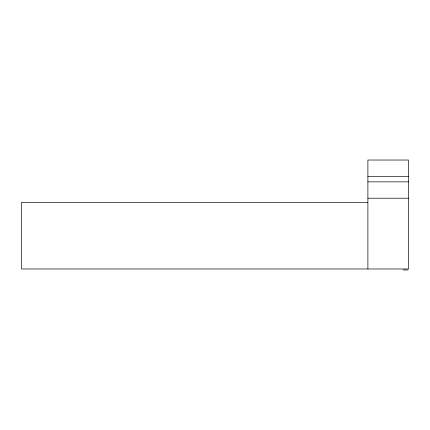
<?xml version="1.0" encoding="UTF-8"?>
<svg xmlns="http://www.w3.org/2000/svg" width="430" height="430" viewBox="0 0 430 430"><rect width="100%" height="100%" fill="white"/><g stroke="black" fill="none" stroke-linecap="round" stroke-linejoin="round"><path stroke-width="0.64" d="M367.892 176.623L408.5 176.623M367.892 181.863L408.5 181.863M367.892 198.214L408.5 198.214M367.892 202.406L21.5 202.406L21.5 268.986L408.5 268.986L408.5 160.03L367.892 160.03L367.892 268.986M403.146 269.97L408.022 269.97"/></g></svg>
